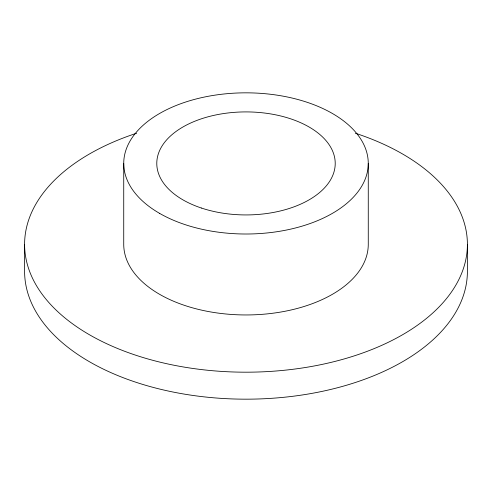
<?xml version="1.0" encoding="UTF-8"?>
<svg xmlns="http://www.w3.org/2000/svg" width="492" height="492" viewBox="0 0 492 492"><rect width="100%" height="100%" fill="white"/><g stroke="black" fill="none" stroke-linecap="round" stroke-linejoin="round"><path stroke-width="0.74" d="M467.4 244.364L467.4 271.344A221.4 127.822 0 0 1 246 399.172A221.4 127.822 0 0 1 24.6 271.344L24.6 244.364M368.268 163.418L368.268 244.364A122.268 70.59 0 0 1 246 314.954A122.268 70.59 0 0 1 123.732 244.364L123.732 163.418M355.316 133.209A221.4 127.822 0 0 1 415.943 326.294A221.4 127.822 0 0 1 76.057 326.294A221.4 127.822 0 0 1 136.684 133.209M201.388 208.03A89.218 51.512 0 0 0 335.218 163.418A89.218 51.512 0 0 0 201.388 118.812A89.218 51.512 0 0 0 201.388 208.03M159.543 213.337A122.268 70.59 0 0 0 364.098 181.689A122.268 70.59 0 0 0 214.358 95.239A122.268 70.59 0 0 0 159.543 213.337"/></g></svg>
